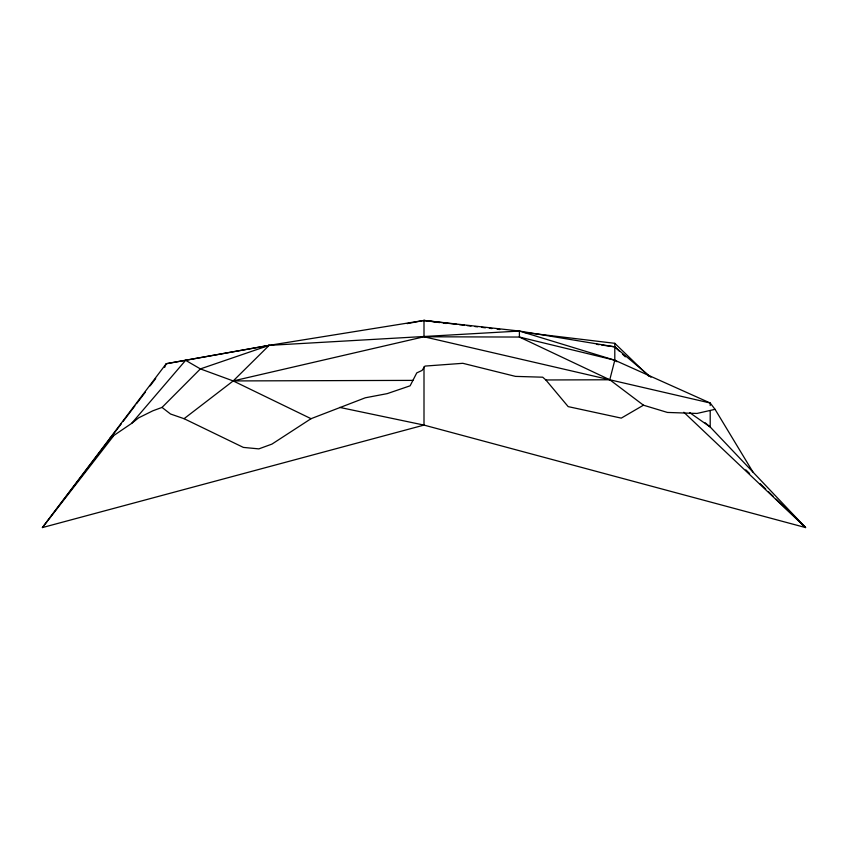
<?xml version="1.0" encoding="UTF-8"?>
<svg xmlns="http://www.w3.org/2000/svg" width="848" height="848" viewBox="0 0 848 848"><rect width="100%" height="100%" fill="white"/><g stroke="black" fill="none" stroke-linecap="round" stroke-linejoin="round"><path stroke-width="1.27" d="M164.65 367.364L166.197 363.728L269.155 345.359L424 320.427L519.4 331.049L614.8 346.864L650.957 377.233M121.381 423.671L42.4 527.573L424 425.092L805.6 527.573L710.2 427L705.176 422.781M122.981 421.573L134.949 405.821M136.539 403.722L145.315 392.179M150.107 385.882L155.693 378.537M113.558 435.904L42.4 527.573L166.197 363.728L269.155 345.359L519.4 331.049L614.8 360.22L710.2 403.012L715.044 409.33L752.982 472.103M110.039 438.066L131.599 423.417L185.627 360.326L200.382 368.901L233.2 380.932L311.046 418.689L365.276 397.797L387.176 393.642L410.125 385.808L416.771 372.887L422.018 370.459L424.975 366.082L462.828 363.304L515.478 376.385L542.699 377.201L545.858 379.968L568.171 406.616L621.287 418.117L643.462 405.196L667.418 412.435L697.003 413.453L715.044 409.33M162.032 407.422L200.382 368.901L269.155 345.359L233.2 380.932L184.069 418.689L170.512 414.004L162.032 407.422L152.884 410.782L138.637 417.841L131.599 423.417M311.046 418.689L271.954 444.098L258.831 448.878L243.355 447.405L184.069 418.689M265.339 346.355L269.155 345.359L261.417 347.15M407.146 323.618L424 320.427L456.669 324.339M412.912 380.381L233.2 380.932L424 336.773L519.4 337.048L614.8 360.22L616.973 361.736M545.858 379.968L609.776 379.766L643.462 405.196M459.287 324.657L464.513 325.282M467.121 325.6L471.043 326.067M474.965 326.544L477.583 326.851M481.505 327.328L485.427 327.794M489.338 328.261L491.957 328.579M497.182 329.204L499.801 329.522M524.626 332.501L527.244 332.808M529.852 333.126L614.8 343.323L648.974 376.321M439.677 322.6L424 320.427L424 336.773L710.2 403.012L710.2 405.535M443.599 323.141L446.218 323.501M596.504 344.33L599.123 344.691M601.73 345.051L614.8 346.864L619.591 351.401M339.719 407.411L424 425.092L424 366.792M689.604 412.584L710.2 427L710.2 410.591M622.474 354.125L625.347 356.849M683.838 412.245L805.6 527.573L776.174 499.154M745.795 469.824L749.59 473.491M760.031 483.572L765.733 489.073M768.574 491.829L773.323 496.409M614.8 343.323L614.8 360.22L609.776 379.766L519.4 337.048L519.4 331.049"/></g></svg>
